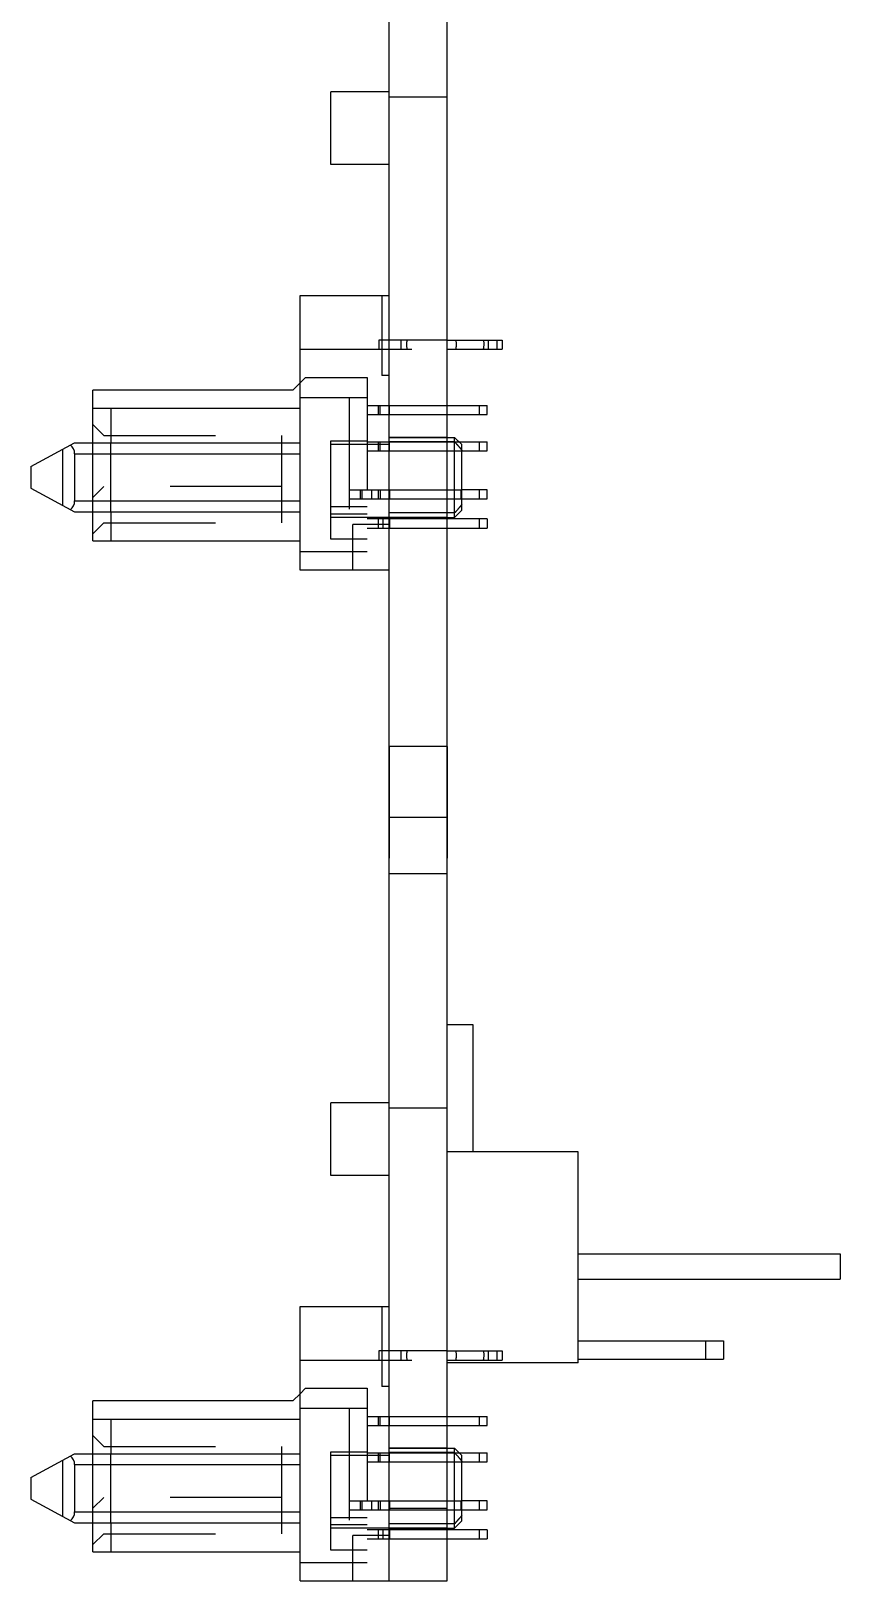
# Model space of a CAD drawing. Header units: millimetres. Extents: x 753 to 1632, y 352 to 973.
# Drawn here: x 1162.44 to 1184.69, y 604 to 646.63 of the extents above; entities that cross this region are included whole.
import ezdxf

# ---------------------------------------------------------------- set-up
doc = ezdxf.new("R2010")
doc.units = ezdxf.units.MM
doc.header["$LTSCALE"] = 30.734
doc.linetypes.add('HIDDEN', pattern=[0.2, 0.1, -0.1])
doc.layers.get('0').update_dxf_attribs({"linetype": 'CONTINUOUS'})
doc.layers.add('02___PRT_ALL_AXES', color=7, linetype='CONTINUOUS')
doc.layers.add('DEFAULT_2', color=8, linetype='HIDDEN')

msp = doc.modelspace()

# ---------------------------------------------------------------- linework, layer by layer
at = {"color": 7, "linetype": 'Continuous'}
for p, q in [((1172.28778, 604.00169), (1172.28778, 704.60169)), ((1170.68778, 642.95169), (1170.68778, 644.95169)), ((1172.28778, 644.95169), (1170.68778, 644.95169)), ((1172.28778, 642.95169), (1170.68778, 642.95169)), ((1169.83778, 639.35169), (1172.28778, 639.35169)), ((1169.83778, 631.80169), (1169.83778, 639.35169)), ((1173.88778, 638.12669), (1175.39778, 638.12669)), ((1175.00778, 638.12669), (1175.00778, 637.87669)), ((1175.39778, 638.12669), (1175.39778, 637.87669)), ((1172.00778, 638.06669), (1172.00778, 637.93669)), ((1173.88778, 637.87669), (1175.39778, 637.87669)), ((1169.63778, 636.75169), (1169.83778, 636.95169)), ((1169.63778, 636.75169), (1164.13778, 636.75169)), ((1164.13778, 635.30169), (1164.13778, 636.75169)), ((1164.13778, 636.25169), (1169.83778, 636.25169)), ((1164.63778, 636.25169), (1164.63778, 635.30169)), ((1173.88778, 636.32669), (1174.98778, 636.32669)), ((1173.88778, 636.07669), (1174.98778, 636.07669)), ((1174.76352, 636.32669), (1174.76352, 636.07669)), ((1174.98778, 636.07669), (1174.98778, 636.32669)), ((1162.43778, 634.65169), (1163.63778, 635.30169)), ((1163.63778, 635.30169), (1169.83778, 635.30169)), ((1172.28778, 635.25169), (1170.68778, 635.25169)), ((1170.68778, 633.25169), (1170.68778, 635.25169)), ((1173.88778, 635.45169), (1174.08778, 635.45169)), ((1174.08778, 635.45169), (1174.28778, 635.25169)), ((1174.08778, 633.25169), (1174.08778, 635.45169)), ((1174.21278, 635.32669), (1174.98778, 635.32669)), ((1174.28778, 633.45172), (1174.28778, 635.25165)), ((1174.76352, 635.32669), (1174.76352, 635.07669)), ((1174.98778, 635.07669), (1174.98778, 635.32669)), ((1163.63778, 635.00169), (1169.83778, 635.00169)), ((1163.63778, 635.00169), (1163.63778, 633.70169)), ((1174.28778, 635.07669), (1174.98778, 635.07669)), ((1162.43778, 634.65169), (1162.43778, 634.05169)), ((1162.43778, 634.05169), (1163.63778, 633.40169)), ((1174.98778, 634.00669), (1174.28778, 634.00669)), ((1174.76352, 634.00669), (1174.76352, 633.75669)), ((1174.98778, 633.75669), (1174.98778, 634.00669)), ((1163.63778, 633.70169), (1169.83778, 633.70169)), ((1163.63778, 633.40169), (1169.83778, 633.40169)), ((1164.13778, 632.60169), (1164.13778, 633.40169)), ((1164.63778, 633.40169), (1164.63778, 632.60169)), ((1174.08778, 633.25169), (1174.28778, 633.45169)), ((1174.28778, 633.75669), (1174.98778, 633.75669)), ((1172.28778, 633.25169), (1170.68778, 633.25169)), ((1173.88778, 633.25169), (1174.08778, 633.25169)), ((1174.98778, 633.20669), (1173.88778, 633.20669)), ((1174.76352, 633.20669), (1174.76352, 632.95669)), ((1174.98778, 633.20669), (1174.98778, 632.95669)), ((1164.13778, 632.60169), (1169.83778, 632.60169)), ((1173.88778, 632.95669), (1174.98778, 632.95669)), ((1172.28778, 631.80169), (1169.83778, 631.80169)), ((1173.88778, 619.30169), (1174.58778, 619.30169)), ((1174.58778, 619.30169), (1174.58778, 615.80169)), ((1172.28778, 617.15169), (1170.68778, 617.15169)), ((1170.68778, 615.15169), (1170.68778, 617.15169)), ((1177.48778, 615.80169), (1173.88778, 615.80169)), ((1177.48778, 610.00169), (1177.48778, 615.80169)), ((1172.28778, 615.15169), (1170.68778, 615.15169)), ((1177.48778, 613.00169), (1184.68778, 613.00169)), ((1184.68778, 613.00169), (1184.68778, 612.30169)), ((1177.48778, 612.30169), (1184.68778, 612.30169)), ((1169.83778, 611.55169), (1172.28778, 611.55169)), ((1169.83778, 604.00169), (1169.83778, 611.55169)), ((1177.48778, 610.60169), (1181.48778, 610.60169)), ((1180.98778, 610.60169), (1180.98778, 610.10169)), ((1181.48778, 610.60169), (1181.48778, 610.10169)), ((1172.00778, 610.26669), (1172.00778, 610.13669)), ((1173.88778, 610.32669), (1175.39778, 610.32669)), ((1173.88778, 610.07669), (1175.39778, 610.07669)), ((1177.48778, 610.00169), (1173.88778, 610.00169)), ((1175.00778, 610.32669), (1175.00778, 610.07669)), ((1175.39778, 610.32669), (1175.39778, 610.07669)), ((1177.48778, 610.10169), (1181.48778, 610.10169)), ((1169.63778, 608.95169), (1169.83778, 609.15169)), ((1169.63778, 608.95169), (1164.13778, 608.95169)), ((1164.13778, 607.50169), (1164.13778, 608.95169)), ((1164.13778, 608.45169), (1169.83778, 608.45169)), ((1164.63778, 608.45169), (1164.63778, 607.50169)), ((1173.88778, 608.52669), (1174.98778, 608.52669)), ((1173.88778, 608.27669), (1174.98778, 608.27669)), ((1174.76352, 608.52669), (1174.76352, 608.27669)), ((1174.98778, 608.27669), (1174.98778, 608.52669)), ((1162.43778, 606.85169), (1163.63778, 607.50169)), ((1163.63778, 607.50169), (1169.83778, 607.50169)), ((1172.28778, 607.45169), (1170.68778, 607.45169)), ((1170.68778, 605.45169), (1170.68778, 607.45169)), ((1173.88778, 607.65169), (1174.08778, 607.65169)), ((1174.08778, 607.65169), (1174.28778, 607.45169)), ((1174.08778, 605.45169), (1174.08778, 607.65169)), ((1174.21278, 607.52669), (1174.98778, 607.52669)), ((1174.28778, 605.65172), (1174.28778, 607.45165)), ((1174.76352, 607.52669), (1174.76352, 607.27669)), ((1174.98778, 607.27669), (1174.98778, 607.52669)), ((1163.63778, 607.20169), (1169.83778, 607.20169)), ((1163.63778, 607.20169), (1163.63778, 605.90169)), ((1174.28778, 607.27669), (1174.98778, 607.27669)), ((1162.43778, 606.85169), (1162.43778, 606.25169)), ((1162.43778, 606.25169), (1163.63778, 605.60169)), ((1174.98778, 606.20669), (1174.28778, 606.20669)), ((1174.76352, 606.20669), (1174.76352, 605.95669)), ((1174.98778, 605.95669), (1174.98778, 606.20669)), ((1163.63778, 605.90169), (1169.83778, 605.90169)), ((1172.28778, 606.00169), (1173.88778, 606.00169)), ((1174.28778, 605.95669), (1174.98778, 605.95669)), ((1163.63778, 605.60169), (1169.83778, 605.60169)), ((1164.13778, 604.80169), (1164.13778, 605.60169)), ((1164.63778, 605.60169), (1164.63778, 604.80169)), ((1172.28778, 605.45169), (1170.68778, 605.45169)), ((1173.88778, 605.45169), (1174.08778, 605.45169)), ((1174.98778, 605.40669), (1173.88778, 605.40669)), ((1174.08778, 605.45169), (1174.28778, 605.65169)), ((1174.76352, 605.40669), (1174.76352, 605.15669)), ((1174.98778, 605.40669), (1174.98778, 605.15669)), ((1173.88778, 605.15669), (1174.98778, 605.15669)), ((1164.13778, 604.80169), (1169.83778, 604.80169)), ((1169.83778, 604.00169), (1173.88778, 604.00169))]:
    msp.add_line(p, q, dxfattribs=at)
at = {"color": 3, "linetype": 'Continuous'}
msp.add_line((1173.88778, 604.00169), (1173.88778, 704.60169), dxfattribs=at)
at = {"color": 7, "linetype": 'Continuous'}
for centre, start_param, end_param in [((1163.3327, 635.00169), 0, 0.90783543), ((1163.3327, 633.70169), -0.90783543, 0), ((1163.3327, 607.20169), 0, 0.90783543), ((1163.3327, 605.90169), -0.90783543, 0)]:
    msp.add_ellipse(centre, major_axis=(0.30508, 0), ratio=0.98333333, start_param=start_param, end_param=end_param, dxfattribs=at)
for points, start_tangent, end_tangent in [([(1174.11886, 638.12669), (1174.12402, 638.09614), (1174.13071, 638.00169)], (0.19114015, -0.98156276), (0, -1)), ([(1174.87754, 638.12669), (1174.8827, 638.09614), (1174.8894, 638.00169)], (0.19114015, -0.98156276), (0, -1)), ([(1175.24511, 638.12669), (1175.24813, 638.09622), (1175.25206, 638.00169)], (0.11343684, -0.99354521), (0, -1)), ([(1174.13071, 638.00169), (1174.12997, 637.96994), (1174.11886, 637.87669)], (0, -1), (-0.19114015, -0.98156276)), ([(1174.8894, 638.00169), (1174.88865, 637.96994), (1174.87754, 637.87669)], (0, -1), (-0.19114015, -0.98156276)), ([(1175.25206, 638.00169), (1175.25162, 637.96988), (1175.24511, 637.87669)], (0, -1), (-0.11343688, -0.9935452)), ([(1174.11886, 610.32669), (1174.12402, 610.29614), (1174.13071, 610.20169)], (0.19114015, -0.98156276), (0, -1)), ([(1174.13071, 610.20169), (1174.12997, 610.16994), (1174.11886, 610.07669)], (0, -1), (-0.19114015, -0.98156276)), ([(1174.87754, 610.32669), (1174.8827, 610.29614), (1174.8894, 610.20169)], (0.19114015, -0.98156276), (0, -1)), ([(1174.8894, 610.20169), (1174.88865, 610.16994), (1174.87754, 610.07669)], (0, -1), (-0.19114015, -0.98156276)), ([(1175.24511, 610.32669), (1175.24813, 610.29622), (1175.25206, 610.20169)], (0.11343684, -0.99354521), (0, -1)), ([(1175.25206, 610.20169), (1175.25162, 610.16988), (1175.24511, 610.07669)], (0, -1), (-0.11343688, -0.9935452))]:
    msp.add_spline(points, degree=3, dxfattribs=dict(at, start_tangent=start_tangent, end_tangent=end_tangent))
at = {"layer": '02___PRT_ALL_AXES', "color": 8, "linetype": 'HIDDEN'}
for p, q in [((1173.88778, 635.45169), (1172.28778, 635.45169)), ((1172.28778, 633.25169), (1172.28778, 635.45169)), ((1173.88778, 633.25169), (1173.88778, 635.45169)), ((1173.88778, 633.25169), (1172.28778, 633.25169)), ((1173.88778, 626.95169), (1172.28778, 626.95169)), ((1172.28778, 626.95169), (1172.28778, 623.45169)), ((1173.88778, 626.95169), (1173.88778, 623.45169)), ((1173.88778, 623.45169), (1172.28778, 623.45169)), ((1173.88778, 607.65169), (1172.28778, 607.65169)), ((1172.28778, 605.45169), (1172.28778, 607.65169)), ((1173.88778, 605.45169), (1173.88778, 607.65169)), ((1173.88778, 605.45169), (1172.28778, 605.45169))]:
    msp.add_line(p, q, dxfattribs=at)
at = {"layer": 'DEFAULT_2', "color": 8, "linetype": 'HIDDEN'}
for p, q in [((1173.88778, 644.80169), (1172.28778, 644.80169)), ((1172.08778, 639.35169), (1172.08778, 637.15169)), ((1173.88778, 638.12669), (1172.00485, 638.12669)), ((1172.00485, 638.12669), (1172.00485, 637.87669)), ((1172.61013, 638.12669), (1172.61013, 637.87669)), ((1169.83778, 637.87669), (1173.88778, 637.87669)), ((1169.83778, 636.95169), (1169.98778, 637.10169)), ((1169.98778, 637.10169), (1171.68778, 637.10169)), ((1171.68778, 637.10169), (1171.68778, 632.30169)), ((1172.28778, 637.15169), (1172.08778, 637.15169)), ((1169.83778, 636.55169), (1171.68778, 636.55169)), ((1171.18778, 636.55169), (1171.18778, 632.30169)), ((1171.68778, 636.32669), (1173.88778, 636.32669)), ((1171.68778, 636.07669), (1173.88778, 636.07669)), ((1171.98778, 636.32669), (1171.98778, 636.07669)), ((1172.03778, 636.07669), (1172.03778, 636.32669)), ((1172.30035, 636.07669), (1172.30035, 636.32669)), ((1164.43778, 635.50169), (1164.13778, 635.80169)), ((1163.30381, 635.12079), (1163.30381, 633.58259)), ((1164.13778, 633.40169), (1164.13778, 635.30169)), ((1164.43778, 635.50169), (1169.33778, 635.50169)), ((1164.63778, 633.40169), (1164.63778, 635.30169)), ((1169.33778, 633.10169), (1169.33778, 635.50169)), ((1170.68778, 635.35169), (1171.68778, 635.35169)), ((1170.68778, 635.25169), (1170.68778, 635.35169)), ((1171.68778, 635.32669), (1174.21278, 635.32669)), ((1171.98778, 635.32669), (1171.98778, 635.07669)), ((1172.03778, 635.07669), (1172.03778, 635.32669)), ((1172.28778, 635.45169), (1173.88778, 635.45169)), ((1174.08778, 635.33148), (1172.28778, 635.33148)), ((1172.30035, 635.07669), (1172.30035, 635.32669)), ((1174.09204, 635.32671), (1174.08778, 635.33148)), ((1174.22504, 635.17441), (1174.21371, 635.18764)), ((1171.68778, 635.07669), (1174.28778, 635.07669)), ((1164.43778, 634.10169), (1164.13778, 633.80169)), ((1169.33778, 634.10169), (1164.43778, 634.10169)), ((1171.18778, 634.00669), (1174.28778, 634.00669)), ((1171.48778, 634.00669), (1171.48778, 633.75669)), ((1171.53778, 634.00669), (1171.53778, 633.75669)), ((1171.80035, 634.00669), (1171.80035, 633.75669)), ((1171.98778, 634.00669), (1171.98778, 633.75669)), ((1172.03778, 634.00669), (1172.03778, 633.75669)), ((1172.30035, 634.00669), (1172.30035, 633.75669)), ((1174.26352, 634.00669), (1174.26352, 633.75669)), ((1170.68778, 633.55169), (1171.68778, 633.55169)), ((1171.18778, 633.75669), (1174.28778, 633.75669)), ((1174.21371, 633.51574), (1174.225, 633.52892)), ((1164.43778, 633.10169), (1164.13778, 632.80169)), ((1164.43778, 633.10169), (1169.33778, 633.10169)), ((1170.68778, 633.35169), (1171.68778, 633.35169)), ((1170.68778, 632.65169), (1170.68778, 633.25169)), ((1172.28778, 633.05169), (1171.28778, 633.05169)), ((1171.28778, 631.80169), (1171.28778, 633.05169)), ((1173.88778, 633.20669), (1171.68778, 633.20669)), ((1171.98778, 633.20669), (1171.98778, 632.95669)), ((1172.11778, 633.20669), (1172.11778, 632.95669)), ((1174.08778, 633.37189), (1172.28778, 633.37189)), ((1172.28778, 633.25169), (1173.88778, 633.25169)), ((1172.30035, 633.20669), (1172.30035, 632.95669)), ((1171.68778, 632.65169), (1170.68778, 632.65169)), ((1171.68778, 632.95669), (1173.88778, 632.95669)), ((1171.68778, 632.30169), (1169.83778, 632.30169)), ((1173.88778, 625.00169), (1172.28778, 625.00169)), ((1173.88778, 617.00169), (1172.28778, 617.00169)), ((1172.08778, 611.55169), (1172.08778, 609.35169)), ((1169.83778, 610.07669), (1173.88778, 610.07669)), ((1173.88778, 610.32669), (1172.00485, 610.32669)), ((1172.00485, 610.32669), (1172.00485, 610.07669)), ((1172.61013, 610.32669), (1172.61013, 610.07669)), ((1169.83778, 609.15169), (1169.98778, 609.30169)), ((1169.98778, 609.30169), (1171.68778, 609.30169)), ((1171.68778, 609.30169), (1171.68778, 604.50169)), ((1172.28778, 609.35169), (1172.08778, 609.35169)), ((1169.83778, 608.75169), (1171.68778, 608.75169)), ((1171.18778, 608.75169), (1171.18778, 604.50169)), ((1171.68778, 608.52669), (1173.88778, 608.52669)), ((1171.68778, 608.27669), (1173.88778, 608.27669)), ((1171.98778, 608.52669), (1171.98778, 608.27669)), ((1172.03778, 608.27669), (1172.03778, 608.52669)), ((1172.30035, 608.27669), (1172.30035, 608.52669)), ((1164.43778, 607.70169), (1164.13778, 608.00169)), ((1164.13778, 605.60169), (1164.13778, 607.50169)), ((1164.43778, 607.70169), (1169.33778, 607.70169)), ((1164.63778, 605.60169), (1164.63778, 607.50169)), ((1169.33778, 605.30169), (1169.33778, 607.70169)), ((1170.68778, 607.55169), (1171.68778, 607.55169)), ((1170.68778, 607.45169), (1170.68778, 607.55169)), ((1171.68778, 607.52669), (1174.21278, 607.52669)), ((1171.98778, 607.52669), (1171.98778, 607.27669)), ((1172.03778, 607.27669), (1172.03778, 607.52669)), ((1172.28778, 607.65169), (1173.88778, 607.65169)), ((1174.08778, 607.53148), (1172.28778, 607.53148)), ((1172.30035, 607.27669), (1172.30035, 607.52669)), ((1174.09204, 607.52671), (1174.08778, 607.53148)), ((1163.30381, 607.32079), (1163.30381, 605.78259)), ((1171.68778, 607.27669), (1174.28778, 607.27669)), ((1174.22504, 607.37441), (1174.21371, 607.38764)), ((1164.43778, 606.30169), (1164.13778, 606.00169)), ((1169.33778, 606.30169), (1164.43778, 606.30169)), ((1171.18778, 606.20669), (1174.28778, 606.20669)), ((1171.48778, 606.20669), (1171.48778, 605.95669)), ((1171.53778, 606.20669), (1171.53778, 605.95669)), ((1171.80035, 606.20669), (1171.80035, 605.95669)), ((1171.98778, 606.20669), (1171.98778, 605.95669)), ((1172.03778, 606.20669), (1172.03778, 605.95669)), ((1172.30035, 606.20669), (1172.30035, 605.95669)), ((1174.26352, 606.20669), (1174.26352, 605.95669)), ((1170.68778, 605.75169), (1171.68778, 605.75169)), ((1171.18778, 605.95669), (1174.28778, 605.95669)), ((1174.21371, 605.71574), (1174.225, 605.72892)), ((1164.43778, 605.30169), (1164.13778, 605.00169)), ((1164.43778, 605.30169), (1169.33778, 605.30169)), ((1170.68778, 605.55169), (1171.68778, 605.55169)), ((1170.68778, 604.85169), (1170.68778, 605.45169)), ((1173.88778, 605.40669), (1171.68778, 605.40669)), ((1171.98778, 605.40669), (1171.98778, 605.15669)), ((1172.11778, 605.40669), (1172.11778, 605.15669)), ((1174.08778, 605.57189), (1172.28778, 605.57189)), ((1172.28778, 605.45169), (1173.88778, 605.45169)), ((1172.30035, 605.40669), (1172.30035, 605.15669)), ((1171.68778, 604.85169), (1170.68778, 604.85169)), ((1172.28778, 605.25169), (1171.28778, 605.25169)), ((1171.28778, 604.00169), (1171.28778, 605.25169)), ((1171.68778, 605.15669), (1173.88778, 605.15669)), ((1171.68778, 604.50169), (1169.83778, 604.50169))]:
    msp.add_line(p, q, dxfattribs=at)
for centre, radius, start, end in [((1166.39682, 628.47106), 10.30612, 40.670456, 41.697743), ((1168.74412, 630.48811), 7.21123, 39.757859, 40.531056), ((1166.34664, 640.27594), 10.37261, 318.27136, 319.327401), ((1168.74372, 638.2156), 7.21176, 319.468474, 320.242125), ((1166.39682, 600.67106), 10.30612, 40.670456, 41.697743), ((1168.74412, 602.68811), 7.21123, 39.757859, 40.531056), ((1166.34664, 612.47594), 10.37261, 318.27136, 319.327401), ((1168.74372, 610.4156), 7.21176, 319.468474, 320.242125)]:
    msp.add_arc(centre, radius, start, end, dxfattribs=at)
for points, start_tangent, end_tangent in [([(1172.78041, 638.12669), (1172.78041, 637.87669)], (-0.24671758, -0.96908742), (0.24671758, -0.96908742)), ([(1175.25206, 638.00169), (1175.25162, 637.96988), (1175.24511, 637.87669)], (0, -1), (-0.11343735, -0.99354515)), ([(1174.08778, 635.33148), (1174.28778, 635.10002)], (0.66512879, -0.74672866), (0.63934273, -0.76892189)), ([(1174.28778, 633.60336), (1174.08778, 633.37189)], (-0.63934273, -0.76892189), (-0.66512879, -0.74672866)), ([(1172.78041, 610.32669), (1172.78041, 610.07669)], (-0.24671758, -0.96908742), (0.24671758, -0.96908742)), ([(1175.25206, 610.20169), (1175.25162, 610.16988), (1175.24511, 610.07669)], (0, -1), (-0.11343735, -0.99354515)), ([(1174.08778, 607.53148), (1174.28778, 607.30002)], (0.66512879, -0.74672866), (0.63934273, -0.76892189)), ([(1174.28778, 605.80336), (1174.08778, 605.57189)], (-0.63934273, -0.76892189), (-0.66512879, -0.74672866))]:
    msp.add_spline(points, degree=3, dxfattribs=dict(at, start_tangent=start_tangent, end_tangent=end_tangent))

doc.saveas('drawing.dxf')
